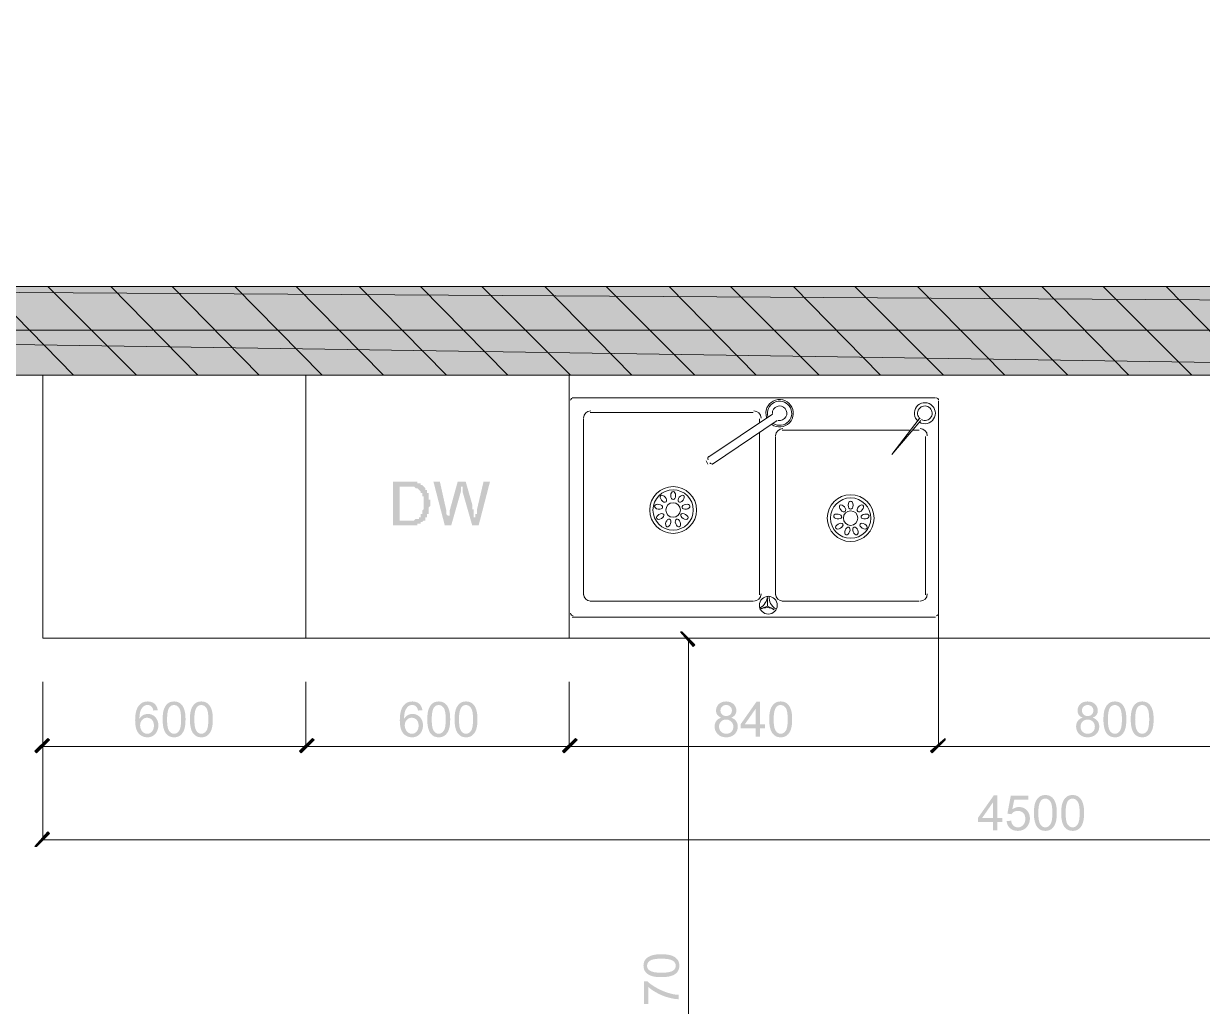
# Model space of a CAD drawing. Header units: inches. Extents: x 23 to 314, y 14 to 225.
# Drawn here: x 81.74 to 118.97, y 150.74 to 181.79 of the extents above; entities that cross this region are included whole.
import ezdxf

# ---------------------------------------------------------------- set-up
doc = ezdxf.new("R2010")
doc.units = ezdxf.units.IN
for name, color, linetype in [('BUYSER', 7, 'Continuous'), ('DIM', 7, 'Continuous'), ('KAHUYQNER', 7, 'Continuous'), ('walls', 7, 'Continuous')]:
    doc.layers.add(name, color=color, linetype=linetype)

msp = doc.modelspace()

# ---------------------------------------------------------------- hatches: boundary and pattern name
at = {"layer": 'BUYSER', "true_color": 0x939598, "transparency": 33554687}
for points in [[(273.026, 172.103), (51.11, 172.103), (51.11, 173.479), (273.026, 173.479)], [(146.166, 170.676), (51.11, 170.676), (51.11, 172.103), (146.166, 172.103)]]:
    msp.add_hatch(color=252, dxfattribs=at).paths.add_polyline_path(points, flags=0)
at = {"layer": 'DIM', "true_color": 0x6ec1dd, "transparency": 33554687}
for points in [[(102.486, 162.572), (102.537, 162.572), (102.945, 162.164), (102.894, 162.113)], [(82.15, 158.75), (82.099, 158.801), (82.507, 159.208), (82.557, 159.157)], [(90.865, 159.208), (90.916, 159.157), (90.509, 158.75), (90.458, 158.801)], [(90.509, 158.75), (90.458, 158.801), (90.865, 159.208), (90.916, 159.157)], [(99.173, 159.208), (99.224, 159.157), (98.816, 158.75), (98.765, 158.801)], [(98.816, 158.75), (98.765, 158.801), (99.173, 159.208), (99.224, 159.157)], [(110.845, 159.208), (110.845, 159.157), (110.437, 158.75), (110.386, 158.801)], [(110.437, 158.75), (110.386, 158.801), (110.845, 159.208), (110.845, 159.157)], [(82.15, 155.793), (82.099, 155.793), (82.507, 156.252), (82.557, 156.201)]]:
    msp.add_hatch(color=133, dxfattribs=at).paths.add_polyline_path(points, flags=0)
h = msp.add_hatch(color=133, dxfattribs=at)
edge = h.paths.add_edge_path(flags=0)
edge.add_spline(control_points=[(85.979, 160.097), (85.979, 160.097), (85.843, 160.086), (85.843, 160.086), (85.831, 160.14), (85.814, 160.179), (85.792, 160.203), (85.756, 160.242), (85.71, 160.261), (85.656, 160.261), (85.613, 160.261), (85.575, 160.249), (85.542, 160.225), (85.5, 160.194), (85.466, 160.148), (85.44, 160.088), (85.428, 160.059), (85.419, 160.022), (85.412, 159.977), (85.405, 159.933), (85.402, 159.884), (85.402, 159.831), (85.434, 159.881), (85.474, 159.918), (85.522, 159.943), (85.569, 159.967), (85.618, 159.979), (85.671, 159.979), (85.762, 159.979), (85.839, 159.945), (85.903, 159.878), (85.967, 159.811), (85.999, 159.725), (85.999, 159.619), (85.999, 159.55), (85.984, 159.486), (85.954, 159.426), (85.924, 159.366), (85.883, 159.32), (85.83, 159.288), (85.778, 159.256), (85.718, 159.24), (85.651, 159.24), (85.538, 159.24), (85.446, 159.282), (85.374, 159.366), (85.302, 159.449), (85.266, 159.587), (85.266, 159.778), (85.266, 159.993), (85.306, 160.149), (85.385, 160.246), (85.454, 160.331), (85.547, 160.373), (85.664, 160.373), (85.751, 160.373), (85.823, 160.349), (85.879, 160.3), (85.934, 160.251), (85.968, 160.184), (85.979, 160.097)], knot_values=[0, 0, 0, 0, 1, 1, 1, 2, 2, 2, 3, 3, 3, 4, 4, 4, 5, 5, 5, 6, 6, 6, 7, 7, 7, 8, 8, 8, 9, 9, 9, 10, 10, 10, 11, 11, 11, 12, 12, 12, 13, 13, 13, 14, 14, 14, 15, 15, 15, 16, 16, 16, 17, 17, 17, 18, 18, 18, 19, 19, 19, 20, 20, 20, 20], degree=3, periodic=1)
edge = h.paths.add_edge_path(flags=0)
edge.add_spline(control_points=[(85.423, 159.619), (85.423, 159.572), (85.433, 159.528), (85.452, 159.485), (85.472, 159.443), (85.5, 159.41), (85.536, 159.387), (85.572, 159.364), (85.61, 159.352), (85.649, 159.352), (85.707, 159.352), (85.756, 159.376), (85.797, 159.422), (85.839, 159.469), (85.859, 159.532), (85.859, 159.611), (85.859, 159.687), (85.839, 159.747), (85.798, 159.792), (85.757, 159.836), (85.705, 159.859), (85.644, 159.859), (85.582, 159.859), (85.53, 159.836), (85.487, 159.792), (85.444, 159.748), (85.423, 159.69), (85.423, 159.619)], knot_values=[0, 0, 0, 0, 1, 1, 1, 2, 2, 2, 3, 3, 3, 4, 4, 4, 5, 5, 5, 6, 6, 6, 7, 7, 7, 8, 8, 8, 9, 9, 9, 9], degree=3, periodic=1)
h = msp.add_hatch(color=133, dxfattribs=at)
edge = h.paths.add_edge_path(flags=0)
edge.add_spline(control_points=[(86.134, 159.806), (86.134, 159.871), (86.137, 159.93), (86.144, 159.983), (86.15, 160.036), (86.16, 160.083), (86.174, 160.123), (86.201, 160.202), (86.241, 160.264), (86.295, 160.308), (86.348, 160.351), (86.415, 160.373), (86.496, 160.373), (86.555, 160.373), (86.607, 160.361), (86.652, 160.337), (86.697, 160.313), (86.734, 160.279), (86.763, 160.234), (86.792, 160.189), (86.815, 160.134), (86.832, 160.069), (86.849, 160.004), (86.857, 159.916), (86.857, 159.806), (86.857, 159.675), (86.844, 159.57), (86.818, 159.491), (86.791, 159.412), (86.751, 159.351), (86.697, 159.307), (86.644, 159.262), (86.576, 159.24), (86.496, 159.24), (86.389, 159.24), (86.305, 159.279), (86.244, 159.355), (86.17, 159.448), (86.134, 159.599), (86.134, 159.806)], knot_values=[0, 0, 0, 0, 1, 1, 1, 2, 2, 2, 3, 3, 3, 4, 4, 4, 5, 5, 5, 6, 6, 6, 7, 7, 7, 8, 8, 8, 9, 9, 9, 10, 10, 10, 11, 11, 11, 12, 12, 12, 13, 13, 13, 13], degree=3, periodic=1)
edge = h.paths.add_edge_path(flags=0)
edge.add_spline(control_points=[(86.274, 159.806), (86.274, 159.625), (86.295, 159.504), (86.337, 159.444), (86.38, 159.383), (86.433, 159.352), (86.496, 159.352), (86.557, 159.352), (86.609, 159.383), (86.653, 159.444), (86.696, 159.504), (86.717, 159.625), (86.717, 159.806), (86.717, 159.989), (86.696, 160.11), (86.653, 160.17), (86.611, 160.23), (86.558, 160.26), (86.494, 160.26), (86.432, 160.26), (86.382, 160.234), (86.344, 160.181), (86.297, 160.113), (86.274, 159.989), (86.274, 159.806)], knot_values=[0, 0, 0, 0, 1, 1, 1, 2, 2, 2, 3, 3, 3, 4, 4, 4, 5, 5, 5, 6, 6, 6, 7, 7, 7, 8, 8, 8, 8], degree=3, periodic=1)
h = msp.add_hatch(color=133, dxfattribs=at)
edge = h.paths.add_edge_path(flags=0)
edge.add_spline(control_points=[(86.996, 159.806), (86.996, 159.871), (86.999, 159.93), (87.005, 159.983), (87.012, 160.036), (87.022, 160.083), (87.036, 160.123), (87.063, 160.202), (87.103, 160.264), (87.156, 160.308), (87.21, 160.351), (87.277, 160.373), (87.357, 160.373), (87.416, 160.373), (87.468, 160.361), (87.514, 160.337), (87.559, 160.313), (87.596, 160.279), (87.625, 160.234), (87.654, 160.189), (87.677, 160.134), (87.694, 160.069), (87.711, 160.004), (87.719, 159.916), (87.719, 159.806), (87.719, 159.675), (87.706, 159.57), (87.679, 159.491), (87.653, 159.412), (87.613, 159.351), (87.559, 159.307), (87.505, 159.262), (87.438, 159.24), (87.357, 159.24), (87.25, 159.24), (87.166, 159.279), (87.105, 159.355), (87.032, 159.448), (86.996, 159.599), (86.996, 159.806)], knot_values=[0, 0, 0, 0, 1, 1, 1, 2, 2, 2, 3, 3, 3, 4, 4, 4, 5, 5, 5, 6, 6, 6, 7, 7, 7, 8, 8, 8, 9, 9, 9, 10, 10, 10, 11, 11, 11, 12, 12, 12, 13, 13, 13, 13], degree=3, periodic=1)
edge = h.paths.add_edge_path(flags=0)
edge.add_spline(control_points=[(87.136, 159.806), (87.136, 159.625), (87.157, 159.504), (87.199, 159.444), (87.241, 159.383), (87.294, 159.352), (87.357, 159.352), (87.419, 159.352), (87.471, 159.383), (87.514, 159.444), (87.557, 159.504), (87.579, 159.625), (87.579, 159.806), (87.579, 159.989), (87.558, 160.11), (87.515, 160.17), (87.472, 160.23), (87.419, 160.26), (87.356, 160.26), (87.294, 160.26), (87.244, 160.234), (87.206, 160.181), (87.159, 160.113), (87.136, 159.989), (87.136, 159.806)], knot_values=[0, 0, 0, 0, 1, 1, 1, 2, 2, 2, 3, 3, 3, 4, 4, 4, 5, 5, 5, 6, 6, 6, 7, 7, 7, 8, 8, 8, 8], degree=3, periodic=1)
h = msp.add_hatch(color=133, dxfattribs=at)
edge = h.paths.add_edge_path(flags=0)
edge.add_spline(control_points=[(94.338, 160.097), (94.338, 160.097), (94.202, 160.086), (94.202, 160.086), (94.19, 160.14), (94.173, 160.179), (94.151, 160.203), (94.115, 160.242), (94.069, 160.261), (94.015, 160.261), (93.972, 160.261), (93.934, 160.249), (93.9, 160.225), (93.859, 160.194), (93.825, 160.148), (93.799, 160.088), (93.787, 160.059), (93.777, 160.022), (93.771, 159.977), (93.764, 159.933), (93.76, 159.884), (93.76, 159.831), (93.793, 159.881), (93.833, 159.918), (93.88, 159.943), (93.927, 159.967), (93.977, 159.979), (94.03, 159.979), (94.121, 159.979), (94.198, 159.945), (94.262, 159.878), (94.326, 159.811), (94.357, 159.725), (94.357, 159.619), (94.357, 159.55), (94.343, 159.486), (94.313, 159.426), (94.283, 159.366), (94.242, 159.32), (94.189, 159.288), (94.136, 159.256), (94.077, 159.24), (94.01, 159.24), (93.897, 159.24), (93.805, 159.282), (93.733, 159.366), (93.661, 159.449), (93.625, 159.587), (93.625, 159.778), (93.625, 159.993), (93.665, 160.149), (93.744, 160.246), (93.813, 160.331), (93.906, 160.373), (94.023, 160.373), (94.11, 160.373), (94.182, 160.349), (94.238, 160.3), (94.293, 160.251), (94.327, 160.184), (94.338, 160.097)], knot_values=[0, 0, 0, 0, 1, 1, 1, 2, 2, 2, 3, 3, 3, 4, 4, 4, 5, 5, 5, 6, 6, 6, 7, 7, 7, 8, 8, 8, 9, 9, 9, 10, 10, 10, 11, 11, 11, 12, 12, 12, 13, 13, 13, 14, 14, 14, 15, 15, 15, 16, 16, 16, 17, 17, 17, 18, 18, 18, 19, 19, 19, 20, 20, 20, 20], degree=3, periodic=1)
edge = h.paths.add_edge_path(flags=0)
edge.add_spline(control_points=[(93.782, 159.619), (93.782, 159.572), (93.791, 159.528), (93.811, 159.485), (93.831, 159.443), (93.859, 159.41), (93.895, 159.387), (93.931, 159.364), (93.968, 159.352), (94.008, 159.352), (94.065, 159.352), (94.115, 159.376), (94.156, 159.422), (94.198, 159.469), (94.218, 159.532), (94.218, 159.611), (94.218, 159.687), (94.198, 159.747), (94.157, 159.792), (94.115, 159.836), (94.064, 159.859), (94.003, 159.859), (93.941, 159.859), (93.889, 159.836), (93.846, 159.792), (93.803, 159.748), (93.782, 159.69), (93.782, 159.619)], knot_values=[0, 0, 0, 0, 1, 1, 1, 2, 2, 2, 3, 3, 3, 4, 4, 4, 5, 5, 5, 6, 6, 6, 7, 7, 7, 8, 8, 8, 9, 9, 9, 9], degree=3, periodic=1)
h = msp.add_hatch(color=133, dxfattribs=at)
edge = h.paths.add_edge_path(flags=0)
edge.add_spline(control_points=[(94.493, 159.806), (94.493, 159.871), (94.496, 159.93), (94.503, 159.983), (94.509, 160.036), (94.519, 160.083), (94.533, 160.123), (94.56, 160.202), (94.6, 160.264), (94.653, 160.308), (94.707, 160.351), (94.774, 160.373), (94.854, 160.373), (94.913, 160.373), (94.965, 160.361), (95.011, 160.337), (95.056, 160.313), (95.093, 160.279), (95.122, 160.234), (95.151, 160.189), (95.174, 160.134), (95.191, 160.069), (95.208, 160.004), (95.216, 159.916), (95.216, 159.806), (95.216, 159.675), (95.203, 159.57), (95.176, 159.491), (95.15, 159.412), (95.11, 159.351), (95.056, 159.307), (95.002, 159.262), (94.935, 159.24), (94.854, 159.24), (94.747, 159.24), (94.663, 159.279), (94.602, 159.355), (94.529, 159.448), (94.493, 159.599), (94.493, 159.806)], knot_values=[0, 0, 0, 0, 1, 1, 1, 2, 2, 2, 3, 3, 3, 4, 4, 4, 5, 5, 5, 6, 6, 6, 7, 7, 7, 8, 8, 8, 9, 9, 9, 10, 10, 10, 11, 11, 11, 12, 12, 12, 13, 13, 13, 13], degree=3, periodic=1)
edge = h.paths.add_edge_path(flags=0)
edge.add_spline(control_points=[(94.633, 159.806), (94.633, 159.625), (94.654, 159.504), (94.696, 159.444), (94.739, 159.383), (94.791, 159.352), (94.854, 159.352), (94.916, 159.352), (94.968, 159.383), (95.011, 159.444), (95.055, 159.504), (95.076, 159.625), (95.076, 159.806), (95.076, 159.989), (95.055, 160.11), (95.012, 160.17), (94.97, 160.23), (94.916, 160.26), (94.853, 160.26), (94.791, 160.26), (94.741, 160.234), (94.703, 160.181), (94.656, 160.113), (94.633, 159.989), (94.633, 159.806)], knot_values=[0, 0, 0, 0, 1, 1, 1, 2, 2, 2, 3, 3, 3, 4, 4, 4, 5, 5, 5, 6, 6, 6, 7, 7, 7, 8, 8, 8, 8], degree=3, periodic=1)
h = msp.add_hatch(color=133, dxfattribs=at)
edge = h.paths.add_edge_path(flags=0)
edge.add_spline(control_points=[(95.354, 159.806), (95.354, 159.871), (95.358, 159.93), (95.364, 159.983), (95.371, 160.036), (95.381, 160.083), (95.394, 160.123), (95.422, 160.202), (95.462, 160.264), (95.515, 160.308), (95.568, 160.351), (95.635, 160.373), (95.716, 160.373), (95.775, 160.373), (95.827, 160.361), (95.872, 160.337), (95.917, 160.313), (95.955, 160.279), (95.984, 160.234), (96.013, 160.189), (96.036, 160.134), (96.052, 160.069), (96.069, 160.004), (96.078, 159.916), (96.078, 159.806), (96.078, 159.675), (96.065, 159.57), (96.038, 159.491), (96.012, 159.412), (95.971, 159.351), (95.918, 159.307), (95.864, 159.262), (95.797, 159.24), (95.716, 159.24), (95.609, 159.24), (95.525, 159.279), (95.464, 159.355), (95.391, 159.448), (95.354, 159.599), (95.354, 159.806)], knot_values=[0, 0, 0, 0, 1, 1, 1, 2, 2, 2, 3, 3, 3, 4, 4, 4, 5, 5, 5, 6, 6, 6, 7, 7, 7, 8, 8, 8, 9, 9, 9, 10, 10, 10, 11, 11, 11, 12, 12, 12, 13, 13, 13, 13], degree=3, periodic=1)
edge = h.paths.add_edge_path(flags=0)
edge.add_spline(control_points=[(95.494, 159.806), (95.494, 159.625), (95.516, 159.504), (95.558, 159.444), (95.6, 159.383), (95.653, 159.352), (95.716, 159.352), (95.778, 159.352), (95.83, 159.383), (95.873, 159.444), (95.916, 159.504), (95.938, 159.625), (95.938, 159.806), (95.938, 159.989), (95.916, 160.11), (95.874, 160.17), (95.831, 160.23), (95.778, 160.26), (95.715, 160.26), (95.653, 160.26), (95.603, 160.234), (95.565, 160.181), (95.518, 160.113), (95.494, 159.989), (95.494, 159.806)], knot_values=[0, 0, 0, 0, 1, 1, 1, 2, 2, 2, 3, 3, 3, 4, 4, 4, 5, 5, 5, 6, 6, 6, 7, 7, 7, 8, 8, 8, 8], degree=3, periodic=1)
h = msp.add_hatch(color=133, dxfattribs=at)
edge = h.paths.add_edge_path(flags=0)
edge.add_spline(control_points=[(103.779, 159.861), (103.724, 159.881), (103.682, 159.91), (103.655, 159.949), (103.627, 159.987), (103.613, 160.033), (103.613, 160.087), (103.613, 160.167), (103.642, 160.234), (103.7, 160.29), (103.758, 160.345), (103.835, 160.373), (103.932, 160.373), (104.029, 160.373), (104.107, 160.345), (104.166, 160.289), (104.225, 160.233), (104.254, 160.164), (104.254, 160.083), (104.254, 160.032), (104.241, 159.988), (104.214, 159.95), (104.187, 159.912), (104.146, 159.882), (104.09, 159.861), (104.159, 159.839), (104.21, 159.803), (104.246, 159.754), (104.282, 159.704), (104.299, 159.645), (104.299, 159.576), (104.299, 159.482), (104.266, 159.402), (104.199, 159.338), (104.132, 159.273), (104.043, 159.24), (103.934, 159.24), (103.825, 159.24), (103.737, 159.273), (103.669, 159.338), (103.602, 159.403), (103.568, 159.484), (103.568, 159.58), (103.568, 159.651), (103.586, 159.711), (103.623, 159.76), (103.659, 159.809), (103.711, 159.843), (103.779, 159.861)], knot_values=[0, 0, 0, 0, 1, 1, 1, 2, 2, 2, 3, 3, 3, 4, 4, 4, 5, 5, 5, 6, 6, 6, 7, 7, 7, 8, 8, 8, 9, 9, 9, 10, 10, 10, 11, 11, 11, 12, 12, 12, 13, 13, 13, 14, 14, 14, 15, 15, 15, 16, 16, 16, 16], degree=3, periodic=1)
edge = h.paths.add_edge_path(flags=0)
edge.add_spline(control_points=[(103.752, 160.092), (103.752, 160.04), (103.769, 159.997), (103.803, 159.963), (103.836, 159.93), (103.88, 159.913), (103.935, 159.913), (103.987, 159.913), (104.03, 159.93), (104.064, 159.963), (104.097, 159.996), (104.114, 160.037), (104.114, 160.084), (104.114, 160.134), (104.097, 160.175), (104.062, 160.21), (104.028, 160.244), (103.985, 160.261), (103.933, 160.261), (103.882, 160.261), (103.839, 160.245), (103.804, 160.211), (103.769, 160.178), (103.752, 160.138), (103.752, 160.092)], knot_values=[0, 0, 0, 0, 1, 1, 1, 2, 2, 2, 3, 3, 3, 4, 4, 4, 5, 5, 5, 6, 6, 6, 7, 7, 7, 8, 8, 8, 8], degree=3, periodic=1)
edge = h.paths.add_edge_path(flags=0)
edge.add_spline(control_points=[(103.708, 159.579), (103.708, 159.542), (103.717, 159.504), (103.736, 159.467), (103.754, 159.431), (103.781, 159.402), (103.818, 159.382), (103.854, 159.362), (103.893, 159.352), (103.935, 159.352), (104.001, 159.352), (104.055, 159.373), (104.097, 159.415), (104.139, 159.457), (104.16, 159.51), (104.16, 159.575), (104.16, 159.639), (104.138, 159.693), (104.094, 159.737), (104.05, 159.78), (103.996, 159.802), (103.931, 159.802), (103.868, 159.802), (103.815, 159.781), (103.772, 159.738), (103.73, 159.695), (103.708, 159.642), (103.708, 159.579)], knot_values=[0, 0, 0, 0, 1, 1, 1, 2, 2, 2, 3, 3, 3, 4, 4, 4, 5, 5, 5, 6, 6, 6, 7, 7, 7, 8, 8, 8, 9, 9, 9, 9], degree=3, periodic=1)
h = msp.add_hatch(color=133, dxfattribs=at)
h.paths.add_polyline_path([(104.868, 159.259), (104.868, 159.525), (104.387, 159.525), (104.387, 159.65), (104.893, 160.369), (105.004, 160.369), (105.004, 159.65), (105.154, 159.65), (105.154, 159.525), (105.004, 159.525), (105.004, 159.259)], flags=0)
h.paths.add_polyline_path([(104.868, 159.65), (104.868, 160.15), (104.521, 159.65)], flags=0)
h = msp.add_hatch(color=133, dxfattribs=at)
edge = h.paths.add_edge_path(flags=0)
edge.add_spline(control_points=[(105.293, 159.806), (105.293, 159.871), (105.296, 159.93), (105.303, 159.983), (105.31, 160.036), (105.32, 160.083), (105.333, 160.123), (105.361, 160.202), (105.401, 160.264), (105.454, 160.308), (105.507, 160.351), (105.574, 160.373), (105.655, 160.373), (105.714, 160.373), (105.766, 160.361), (105.811, 160.337), (105.856, 160.313), (105.893, 160.279), (105.922, 160.234), (105.951, 160.189), (105.974, 160.134), (105.991, 160.069), (106.008, 160.004), (106.017, 159.916), (106.017, 159.806), (106.017, 159.675), (106.003, 159.57), (105.977, 159.491), (105.95, 159.412), (105.91, 159.351), (105.857, 159.307), (105.803, 159.262), (105.736, 159.24), (105.655, 159.24), (105.548, 159.24), (105.464, 159.279), (105.403, 159.355), (105.33, 159.448), (105.293, 159.599), (105.293, 159.806)], knot_values=[0, 0, 0, 0, 1, 1, 1, 2, 2, 2, 3, 3, 3, 4, 4, 4, 5, 5, 5, 6, 6, 6, 7, 7, 7, 8, 8, 8, 9, 9, 9, 10, 10, 10, 11, 11, 11, 12, 12, 12, 13, 13, 13, 13], degree=3, periodic=1)
edge = h.paths.add_edge_path(flags=0)
edge.add_spline(control_points=[(105.433, 159.806), (105.433, 159.625), (105.454, 159.504), (105.497, 159.444), (105.539, 159.383), (105.592, 159.352), (105.655, 159.352), (105.716, 159.352), (105.769, 159.383), (105.812, 159.444), (105.855, 159.504), (105.877, 159.625), (105.877, 159.806), (105.877, 159.989), (105.855, 160.11), (105.813, 160.17), (105.77, 160.23), (105.717, 160.26), (105.653, 160.26), (105.591, 160.26), (105.541, 160.234), (105.504, 160.181), (105.457, 160.113), (105.433, 159.989), (105.433, 159.806)], knot_values=[0, 0, 0, 0, 1, 1, 1, 2, 2, 2, 3, 3, 3, 4, 4, 4, 5, 5, 5, 6, 6, 6, 7, 7, 7, 8, 8, 8, 8], degree=3, periodic=1)
h = msp.add_hatch(color=133, dxfattribs=at)
edge = h.paths.add_edge_path(flags=0)
edge.add_spline(control_points=[(115.196, 159.861), (115.141, 159.881), (115.099, 159.91), (115.071, 159.949), (115.044, 159.987), (115.03, 160.033), (115.03, 160.087), (115.03, 160.167), (115.059, 160.234), (115.117, 160.29), (115.175, 160.345), (115.252, 160.373), (115.348, 160.373), (115.446, 160.373), (115.524, 160.345), (115.583, 160.289), (115.641, 160.233), (115.671, 160.164), (115.671, 160.083), (115.671, 160.032), (115.657, 159.988), (115.631, 159.95), (115.604, 159.912), (115.563, 159.882), (115.507, 159.861), (115.575, 159.839), (115.627, 159.803), (115.663, 159.754), (115.698, 159.704), (115.716, 159.645), (115.716, 159.576), (115.716, 159.482), (115.683, 159.402), (115.616, 159.338), (115.548, 159.273), (115.46, 159.24), (115.351, 159.24), (115.242, 159.24), (115.154, 159.273), (115.086, 159.338), (115.019, 159.403), (114.985, 159.484), (114.985, 159.58), (114.985, 159.651), (115.003, 159.711), (115.04, 159.76), (115.076, 159.809), (115.128, 159.843), (115.196, 159.861)], knot_values=[0, 0, 0, 0, 1, 1, 1, 2, 2, 2, 3, 3, 3, 4, 4, 4, 5, 5, 5, 6, 6, 6, 7, 7, 7, 8, 8, 8, 9, 9, 9, 10, 10, 10, 11, 11, 11, 12, 12, 12, 13, 13, 13, 14, 14, 14, 15, 15, 15, 16, 16, 16, 16], degree=3, periodic=1)
edge = h.paths.add_edge_path(flags=0)
edge.add_spline(control_points=[(115.169, 160.092), (115.169, 160.04), (115.186, 159.997), (115.219, 159.963), (115.253, 159.93), (115.297, 159.913), (115.351, 159.913), (115.404, 159.913), (115.447, 159.93), (115.481, 159.963), (115.514, 159.996), (115.531, 160.037), (115.531, 160.084), (115.531, 160.134), (115.514, 160.175), (115.479, 160.21), (115.444, 160.244), (115.401, 160.261), (115.35, 160.261), (115.299, 160.261), (115.256, 160.245), (115.221, 160.211), (115.186, 160.178), (115.169, 160.138), (115.169, 160.092)], knot_values=[0, 0, 0, 0, 1, 1, 1, 2, 2, 2, 3, 3, 3, 4, 4, 4, 5, 5, 5, 6, 6, 6, 7, 7, 7, 8, 8, 8, 8], degree=3, periodic=1)
edge = h.paths.add_edge_path(flags=0)
edge.add_spline(control_points=[(115.125, 159.579), (115.125, 159.542), (115.134, 159.504), (115.152, 159.467), (115.171, 159.431), (115.198, 159.402), (115.235, 159.382), (115.271, 159.362), (115.31, 159.352), (115.352, 159.352), (115.418, 159.352), (115.472, 159.373), (115.514, 159.415), (115.556, 159.457), (115.577, 159.51), (115.577, 159.575), (115.577, 159.639), (115.555, 159.693), (115.511, 159.737), (115.467, 159.78), (115.413, 159.802), (115.348, 159.802), (115.285, 159.802), (115.232, 159.781), (115.189, 159.738), (115.147, 159.695), (115.125, 159.642), (115.125, 159.579)], knot_values=[0, 0, 0, 0, 1, 1, 1, 2, 2, 2, 3, 3, 3, 4, 4, 4, 5, 5, 5, 6, 6, 6, 7, 7, 7, 8, 8, 8, 9, 9, 9, 9], degree=3, periodic=1)
h = msp.add_hatch(color=133, dxfattribs=at)
edge = h.paths.add_edge_path(flags=0)
edge.add_spline(control_points=[(115.848, 159.806), (115.848, 159.871), (115.852, 159.93), (115.858, 159.983), (115.865, 160.036), (115.875, 160.083), (115.889, 160.123), (115.916, 160.202), (115.956, 160.264), (116.009, 160.308), (116.062, 160.351), (116.129, 160.373), (116.21, 160.373), (116.269, 160.373), (116.321, 160.361), (116.366, 160.337), (116.412, 160.313), (116.449, 160.279), (116.478, 160.234), (116.507, 160.189), (116.53, 160.134), (116.547, 160.069), (116.563, 160.004), (116.572, 159.916), (116.572, 159.806), (116.572, 159.675), (116.559, 159.57), (116.532, 159.491), (116.506, 159.412), (116.466, 159.351), (116.412, 159.307), (116.358, 159.262), (116.291, 159.24), (116.21, 159.24), (116.103, 159.24), (116.019, 159.279), (115.958, 159.355), (115.885, 159.448), (115.848, 159.599), (115.848, 159.806)], knot_values=[0, 0, 0, 0, 1, 1, 1, 2, 2, 2, 3, 3, 3, 4, 4, 4, 5, 5, 5, 6, 6, 6, 7, 7, 7, 8, 8, 8, 9, 9, 9, 10, 10, 10, 11, 11, 11, 12, 12, 12, 13, 13, 13, 13], degree=3, periodic=1)
edge = h.paths.add_edge_path(flags=0)
edge.add_spline(control_points=[(115.988, 159.806), (115.988, 159.625), (116.01, 159.504), (116.052, 159.444), (116.094, 159.383), (116.147, 159.352), (116.21, 159.352), (116.272, 159.352), (116.324, 159.383), (116.367, 159.444), (116.41, 159.504), (116.432, 159.625), (116.432, 159.806), (116.432, 159.989), (116.411, 160.11), (116.368, 160.17), (116.325, 160.23), (116.272, 160.26), (116.209, 160.26), (116.147, 160.26), (116.097, 160.234), (116.059, 160.181), (116.012, 160.113), (115.988, 159.989), (115.988, 159.806)], knot_values=[0, 0, 0, 0, 1, 1, 1, 2, 2, 2, 3, 3, 3, 4, 4, 4, 5, 5, 5, 6, 6, 6, 7, 7, 7, 8, 8, 8, 8], degree=3, periodic=1)
h = msp.add_hatch(color=133, dxfattribs=at)
edge = h.paths.add_edge_path(flags=0)
edge.add_spline(control_points=[(116.71, 159.806), (116.71, 159.871), (116.713, 159.93), (116.72, 159.983), (116.727, 160.036), (116.737, 160.083), (116.75, 160.123), (116.777, 160.202), (116.818, 160.264), (116.871, 160.308), (116.924, 160.351), (116.991, 160.373), (117.072, 160.373), (117.131, 160.373), (117.183, 160.361), (117.228, 160.337), (117.273, 160.313), (117.31, 160.279), (117.339, 160.234), (117.368, 160.189), (117.391, 160.134), (117.408, 160.069), (117.425, 160.004), (117.434, 159.916), (117.434, 159.806), (117.434, 159.675), (117.42, 159.57), (117.394, 159.491), (117.367, 159.412), (117.327, 159.351), (117.274, 159.307), (117.22, 159.262), (117.153, 159.24), (117.072, 159.24), (116.965, 159.24), (116.881, 159.279), (116.82, 159.355), (116.747, 159.448), (116.71, 159.599), (116.71, 159.806)], knot_values=[0, 0, 0, 0, 1, 1, 1, 2, 2, 2, 3, 3, 3, 4, 4, 4, 5, 5, 5, 6, 6, 6, 7, 7, 7, 8, 8, 8, 9, 9, 9, 10, 10, 10, 11, 11, 11, 12, 12, 12, 13, 13, 13, 13], degree=3, periodic=1)
edge = h.paths.add_edge_path(flags=0)
edge.add_spline(control_points=[(116.85, 159.806), (116.85, 159.625), (116.871, 159.504), (116.914, 159.444), (116.956, 159.383), (117.009, 159.352), (117.072, 159.352), (117.133, 159.352), (117.186, 159.383), (117.229, 159.444), (117.272, 159.504), (117.294, 159.625), (117.294, 159.806), (117.294, 159.989), (117.272, 160.11), (117.23, 160.17), (117.187, 160.23), (117.134, 160.26), (117.07, 160.26), (117.008, 160.26), (116.958, 160.234), (116.92, 160.181), (116.874, 160.113), (116.85, 159.989), (116.85, 159.806)], knot_values=[0, 0, 0, 0, 1, 1, 1, 2, 2, 2, 3, 3, 3, 4, 4, 4, 5, 5, 5, 6, 6, 6, 7, 7, 7, 8, 8, 8, 8], degree=3, periodic=1)
h = msp.add_hatch(color=133, dxfattribs=at)
h.paths.add_polyline_path([(112.365, 156.303), (112.365, 156.569), (111.884, 156.569), (111.884, 156.694), (112.39, 157.412), (112.501, 157.412), (112.501, 156.694), (112.651, 156.694), (112.651, 156.569), (112.501, 156.569), (112.501, 156.303)], flags=0)
h.paths.add_polyline_path([(112.365, 156.694), (112.365, 157.194), (112.018, 156.694)], flags=0)
h = msp.add_hatch(color=133, dxfattribs=at)
edge = h.paths.add_edge_path(flags=0)
edge.add_spline(control_points=[(112.79, 156.594), (112.79, 156.594), (112.933, 156.606), (112.933, 156.606), (112.944, 156.536), (112.969, 156.484), (113.007, 156.449), (113.046, 156.414), (113.092, 156.396), (113.147, 156.396), (113.212, 156.396), (113.267, 156.421), (113.313, 156.47), (113.359, 156.52), (113.381, 156.585), (113.381, 156.667), (113.381, 156.744), (113.36, 156.805), (113.316, 156.851), (113.272, 156.896), (113.215, 156.918), (113.144, 156.918), (113.101, 156.918), (113.061, 156.908), (113.027, 156.889), (112.992, 156.869), (112.964, 156.843), (112.942, 156.811), (112.942, 156.811), (112.815, 156.828), (112.815, 156.828), (112.815, 156.828), (112.922, 157.397), (112.922, 157.397), (112.922, 157.397), (113.474, 157.397), (113.474, 157.397), (113.474, 157.397), (113.474, 157.267), (113.474, 157.267), (113.474, 157.267), (113.031, 157.267), (113.031, 157.267), (113.031, 157.267), (112.971, 156.969), (112.971, 156.969), (113.038, 157.015), (113.108, 157.039), (113.18, 157.039), (113.277, 157.039), (113.359, 157.005), (113.426, 156.938), (113.493, 156.872), (113.526, 156.785), (113.526, 156.679), (113.526, 156.579), (113.497, 156.493), (113.438, 156.419), (113.366, 156.329), (113.269, 156.284), (113.147, 156.284), (113.046, 156.284), (112.963, 156.312), (112.9, 156.369), (112.836, 156.425), (112.799, 156.5), (112.79, 156.594)], knot_values=[0, 0, 0, 0, 1, 1, 1, 2, 2, 2, 3, 3, 3, 4, 4, 4, 5, 5, 5, 6, 6, 6, 7, 7, 7, 8, 8, 8, 9, 9, 9, 10, 10, 10, 11, 11, 11, 12, 12, 12, 13, 13, 13, 14, 14, 14, 15, 15, 15, 16, 16, 16, 17, 17, 17, 18, 18, 18, 19, 19, 19, 20, 20, 20, 21, 21, 21, 22, 22, 22, 22], degree=3, periodic=1)
h = msp.add_hatch(color=133, dxfattribs=at)
edge = h.paths.add_edge_path(flags=0)
edge.add_spline(control_points=[(113.652, 156.85), (113.652, 156.915), (113.655, 156.974), (113.662, 157.027), (113.668, 157.08), (113.678, 157.127), (113.692, 157.167), (113.719, 157.246), (113.76, 157.308), (113.813, 157.352), (113.866, 157.395), (113.933, 157.417), (114.014, 157.417), (114.073, 157.417), (114.125, 157.405), (114.17, 157.381), (114.215, 157.357), (114.252, 157.323), (114.281, 157.278), (114.31, 157.233), (114.333, 157.178), (114.35, 157.113), (114.367, 157.048), (114.375, 156.96), (114.375, 156.85), (114.375, 156.719), (114.362, 156.613), (114.336, 156.535), (114.309, 156.456), (114.269, 156.395), (114.215, 156.35), (114.162, 156.306), (114.094, 156.284), (114.014, 156.284), (113.907, 156.284), (113.823, 156.323), (113.762, 156.399), (113.689, 156.492), (113.652, 156.642), (113.652, 156.85)], knot_values=[0, 0, 0, 0, 1, 1, 1, 2, 2, 2, 3, 3, 3, 4, 4, 4, 5, 5, 5, 6, 6, 6, 7, 7, 7, 8, 8, 8, 9, 9, 9, 10, 10, 10, 11, 11, 11, 12, 12, 12, 13, 13, 13, 13], degree=3, periodic=1)
edge = h.paths.add_edge_path(flags=0)
edge.add_spline(control_points=[(113.792, 156.85), (113.792, 156.669), (113.813, 156.548), (113.856, 156.487), (113.898, 156.427), (113.951, 156.396), (114.014, 156.396), (114.075, 156.396), (114.128, 156.427), (114.171, 156.487), (114.214, 156.548), (114.235, 156.669), (114.235, 156.85), (114.235, 157.033), (114.214, 157.154), (114.172, 157.214), (114.129, 157.274), (114.076, 157.304), (114.012, 157.304), (113.95, 157.304), (113.9, 157.278), (113.862, 157.225), (113.815, 157.157), (113.792, 157.032), (113.792, 156.85)], knot_values=[0, 0, 0, 0, 1, 1, 1, 2, 2, 2, 3, 3, 3, 4, 4, 4, 5, 5, 5, 6, 6, 6, 7, 7, 7, 8, 8, 8, 8], degree=3, periodic=1)
h = msp.add_hatch(color=133, dxfattribs=at)
edge = h.paths.add_edge_path(flags=0)
edge.add_spline(control_points=[(114.514, 156.85), (114.514, 156.915), (114.517, 156.974), (114.524, 157.027), (114.53, 157.08), (114.54, 157.127), (114.554, 157.167), (114.581, 157.246), (114.621, 157.308), (114.674, 157.352), (114.728, 157.395), (114.795, 157.417), (114.875, 157.417), (114.934, 157.417), (114.987, 157.405), (115.032, 157.381), (115.077, 157.357), (115.114, 157.323), (115.143, 157.278), (115.172, 157.233), (115.195, 157.178), (115.212, 157.113), (115.229, 157.048), (115.237, 156.96), (115.237, 156.85), (115.237, 156.719), (115.224, 156.613), (115.197, 156.535), (115.171, 156.456), (115.131, 156.395), (115.077, 156.35), (115.023, 156.306), (114.956, 156.284), (114.875, 156.284), (114.768, 156.284), (114.684, 156.323), (114.623, 156.399), (114.55, 156.492), (114.514, 156.642), (114.514, 156.85)], knot_values=[0, 0, 0, 0, 1, 1, 1, 2, 2, 2, 3, 3, 3, 4, 4, 4, 5, 5, 5, 6, 6, 6, 7, 7, 7, 8, 8, 8, 9, 9, 9, 10, 10, 10, 11, 11, 11, 12, 12, 12, 13, 13, 13, 13], degree=3, periodic=1)
edge = h.paths.add_edge_path(flags=0)
edge.add_spline(control_points=[(114.654, 156.85), (114.654, 156.669), (114.675, 156.548), (114.717, 156.487), (114.76, 156.427), (114.812, 156.396), (114.875, 156.396), (114.937, 156.396), (114.989, 156.427), (115.032, 156.487), (115.076, 156.548), (115.097, 156.669), (115.097, 156.85), (115.097, 157.033), (115.076, 157.154), (115.033, 157.214), (114.991, 157.274), (114.937, 157.304), (114.874, 157.304), (114.812, 157.304), (114.762, 157.278), (114.724, 157.225), (114.677, 157.157), (114.654, 157.032), (114.654, 156.85)], knot_values=[0, 0, 0, 0, 1, 1, 1, 2, 2, 2, 3, 3, 3, 4, 4, 4, 5, 5, 5, 6, 6, 6, 7, 7, 7, 8, 8, 8, 8], degree=3, periodic=1)
h = msp.add_hatch(color=133, dxfattribs=at)
edge = h.paths.add_edge_path(flags=0)
edge.add_spline(control_points=[(101.888, 151.664), (101.823, 151.664), (101.764, 151.667), (101.711, 151.674), (101.658, 151.68), (101.612, 151.69), (101.572, 151.704), (101.492, 151.731), (101.43, 151.772), (101.387, 151.825), (101.343, 151.878), (101.321, 151.945), (101.321, 152.026), (101.321, 152.085), (101.333, 152.137), (101.357, 152.182), (101.381, 152.227), (101.416, 152.264), (101.46, 152.293), (101.505, 152.322), (101.56, 152.345), (101.625, 152.362), (101.691, 152.379), (101.778, 152.387), (101.888, 152.387), (102.02, 152.387), (102.125, 152.374), (102.204, 152.348), (102.282, 152.321), (102.344, 152.281), (102.388, 152.227), (102.432, 152.174), (102.454, 152.106), (102.454, 152.026), (102.454, 151.919), (102.416, 151.835), (102.339, 151.774), (102.246, 151.701), (102.096, 151.664), (101.888, 151.664)], knot_values=[0, 0, 0, 0, 1, 1, 1, 2, 2, 2, 3, 3, 3, 4, 4, 4, 5, 5, 5, 6, 6, 6, 7, 7, 7, 8, 8, 8, 9, 9, 9, 10, 10, 10, 11, 11, 11, 12, 12, 12, 13, 13, 13, 13], degree=3, periodic=1)
edge = h.paths.add_edge_path(flags=0)
edge.add_spline(control_points=[(101.888, 151.804), (102.069, 151.804), (102.19, 151.825), (102.251, 151.868), (102.312, 151.91), (102.342, 151.963), (102.342, 152.026), (102.342, 152.087), (102.312, 152.14), (102.251, 152.183), (102.19, 152.226), (102.069, 152.247), (101.888, 152.247), (101.705, 152.247), (101.584, 152.226), (101.524, 152.183), (101.464, 152.141), (101.434, 152.088), (101.434, 152.024), (101.434, 151.962), (101.46, 151.912), (101.513, 151.874), (101.581, 151.827), (101.706, 151.804), (101.888, 151.804)], knot_values=[0, 0, 0, 0, 1, 1, 1, 2, 2, 2, 3, 3, 3, 4, 4, 4, 5, 5, 5, 6, 6, 6, 7, 7, 7, 8, 8, 8, 8], degree=3, periodic=1)
h = msp.add_hatch(color=133, dxfattribs=at)
edge = h.paths.add_edge_path(flags=0)
edge.add_spline(control_points=[(101.471, 150.811), (101.471, 150.811), (101.34, 150.811), (101.34, 150.811), (101.34, 150.811), (101.34, 151.53), (101.34, 151.53), (101.34, 151.53), (101.446, 151.53), (101.446, 151.53), (101.52, 151.46), (101.62, 151.39), (101.746, 151.319), (101.868, 151.251), (101.997, 151.198), (102.13, 151.159), (102.185, 151.143), (102.233, 151.13), (102.275, 151.122), (102.331, 151.112), (102.384, 151.107), (102.435, 151.107), (102.435, 151.107), (102.435, 150.967), (102.435, 150.967), (102.352, 150.967), (102.246, 150.984), (102.119, 151.018), (101.996, 151.05), (101.877, 151.097), (101.761, 151.159), (101.646, 151.22), (101.549, 151.286), (101.471, 151.355), (101.471, 151.355), (101.471, 150.811), (101.471, 150.811)], knot_values=[0, 0, 0, 0, 1, 1, 1, 2, 2, 2, 3, 3, 3, 4, 4, 4, 5, 5, 5, 6, 6, 6, 7, 7, 7, 8, 8, 8, 9, 9, 9, 10, 10, 10, 11, 11, 11, 12, 12, 12, 12], degree=3, periodic=1)
at = {"layer": 'KAHUYQNER', "true_color": 0x939598, "transparency": 33554687}
h = msp.add_hatch(color=252, dxfattribs=at)
h.paths.add_polyline_path([(93.414, 167.312), (94.178, 167.312), (94.178, 167.261), (94.28, 167.261), (94.28, 167.21), (94.331, 167.21), (94.433, 167.108), (94.433, 167.057), (94.484, 167.057), (94.484, 166.955), (94.535, 166.955), (94.535, 166.752), (94.586, 166.752), (94.586, 166.548), (94.535, 166.497), (94.535, 166.293), (94.484, 166.293), (94.484, 166.191), (94.433, 166.191), (94.433, 166.089), (94.382, 166.089), (94.331, 166.038), (94.28, 166.038), (94.28, 165.987), (94.178, 165.987), (94.178, 165.936), (93.414, 165.936)], flags=0)
h.paths.add_polyline_path([(93.618, 166.089), (94.076, 166.089), (94.127, 166.14), (94.229, 166.14), (94.229, 166.191), (94.28, 166.191), (94.28, 166.293), (94.331, 166.293), (94.331, 166.395), (94.382, 166.446), (94.382, 166.854), (94.331, 166.854), (94.331, 166.955), (94.28, 166.955), (94.28, 167.006), (94.178, 167.108), (94.127, 167.108), (94.076, 167.159), (93.618, 167.159)], flags=0)
msp.add_hatch(color=252, dxfattribs=at).paths.add_polyline_path([(96.013, 166.191), (96.013, 166.293), (96.064, 166.293), (96.064, 166.446), (96.268, 167.312), (96.472, 167.312), (96.115, 165.936), (95.911, 165.936), (95.605, 167.006), (95.605, 167.159), (95.554, 167.159), (95.554, 167.006), (95.249, 165.936), (95.045, 165.936), (94.688, 167.312), (94.892, 167.312), (95.096, 166.395), (95.096, 166.293), (95.147, 166.242), (95.198, 166.242), (95.198, 166.395), (95.452, 167.312), (95.707, 167.312), (95.911, 166.599), (95.911, 166.446), (95.962, 166.446), (95.962, 166.191)], flags=0)

# ---------------------------------------------------------------- linework, layer by layer
at = {"layer": 'BUYSER', "color": 252, "linetype": 'Continuous', "lineweight": 5, "true_color": 0x939598}
for points in [[(273.026, 172.103), (273.026, 173.479), (51.11, 173.479)], [(273.026, 172.103), (51.11, 172.103), (51.11, 173.479)], [(51.11, 173.479), (273.026, 172.103)], [(146.166, 170.676), (146.166, 172.103), (51.11, 172.103)], [(146.166, 170.676), (51.11, 170.676), (51.11, 172.103)], [(51.11, 172.103), (146.166, 170.676)]]:
    msp.add_lwpolyline(points, dxfattribs=at)
at = {"layer": 'BUYSER', "color": 251, "linetype": 'Continuous', "lineweight": 5, "true_color": 0x636466}
for points in [[(83.322, 170.676), (80.57, 173.479)], [(85.31, 170.676), (82.507, 173.479)], [(87.247, 170.676), (84.494, 173.479)], [(89.183, 170.676), (86.431, 173.479)], [(91.171, 170.676), (88.419, 173.479)], [(93.108, 170.676), (90.356, 173.479)], [(95.096, 170.676), (92.343, 173.479)], [(97.033, 170.676), (94.28, 173.479)], [(99.02, 170.676), (96.217, 173.479)], [(100.957, 170.676), (98.205, 173.479)], [(102.945, 170.676), (100.142, 173.479)], [(104.882, 170.676), (102.129, 173.479)], [(106.869, 170.676), (104.066, 173.479)], [(108.806, 170.676), (106.054, 173.479)], [(110.794, 170.676), (107.991, 173.479)], [(112.731, 170.676), (109.978, 173.479)], [(114.719, 170.676), (111.915, 173.479)], [(116.655, 170.676), (113.903, 173.479)], [(118.643, 170.676), (115.84, 173.479)], [(120.58, 170.676), (117.828, 173.479)]]:
    msp.add_lwpolyline(points, dxfattribs=at)
at = {"layer": 'DIM', "color": 133, "linetype": 'Continuous', "lineweight": 5, "true_color": 0x6ec1dd}
for points in [[(110.641, 168.485), (110.641, 158.953), (98.969, 158.953)], [(110.641, 168.485), (110.641, 158.953)], [(121.752, 165.019), (121.752, 158.953), (110.641, 158.953)], [(102.486, 162.572), (102.894, 162.113), (102.945, 162.164)], [(102.486, 162.572), (102.537, 162.572), (102.945, 162.164)], [(102.945, 162.164), (102.486, 162.572)], [(104.117, 162.368), (102.741, 162.368), (102.741, 139.229)], [(82.354, 160.992), (82.354, 155.997)], [(144.739, 160.992), (144.739, 155.997), (82.354, 155.997)], [(82.354, 160.992), (82.354, 158.953)], [(90.661, 160.992), (90.661, 158.953), (82.354, 158.953)], [(90.661, 160.992), (90.661, 158.953)], [(98.969, 160.992), (98.969, 158.953), (90.661, 158.953)], [(98.969, 160.992), (98.969, 158.953)], [(82.15, 158.75), (82.099, 158.801), (82.507, 159.208)], [(82.15, 158.75), (82.557, 159.157), (82.507, 159.208)], [(82.507, 159.208), (82.15, 158.75)], [(90.865, 159.208), (90.458, 158.801), (90.509, 158.75)], [(90.509, 158.75), (90.458, 158.801), (90.865, 159.208)], [(90.865, 159.208), (90.916, 159.157), (90.509, 158.75)], [(90.509, 158.75), (90.865, 159.208)], [(90.509, 158.75), (90.916, 159.157), (90.865, 159.208)], [(90.865, 159.208), (90.509, 158.75)], [(99.173, 159.208), (98.765, 158.801), (98.816, 158.75)], [(98.816, 158.75), (98.765, 158.801), (99.173, 159.208)], [(99.173, 159.208), (99.224, 159.157), (98.816, 158.75)], [(98.816, 158.75), (99.173, 159.208)], [(98.816, 158.75), (99.224, 159.157), (99.173, 159.208)], [(99.173, 159.208), (98.816, 158.75)], [(110.845, 159.208), (110.386, 158.801), (110.437, 158.75)], [(110.437, 158.75), (110.386, 158.801), (110.845, 159.208)], [(110.845, 159.208), (110.845, 159.157), (110.437, 158.75)], [(110.437, 158.75), (110.845, 159.208)], [(110.437, 158.75), (110.845, 159.157), (110.845, 159.208)], [(110.845, 159.208), (110.437, 158.75)], [(82.15, 155.793), (82.099, 155.793), (82.507, 156.252)], [(82.15, 155.793), (82.557, 156.201), (82.507, 156.252)], [(82.507, 156.252), (82.15, 155.793)]]:
    msp.add_lwpolyline(points, dxfattribs=at)
at = {"layer": 'KAHUYQNER', "color": 8, "linetype": 'Continuous', "lineweight": 5, "true_color": 0x767676}
for points in [[(82.354, 170.676), (144.739, 170.676), (144.739, 162.368), (82.354, 162.368), (82.354, 170.676)], [(90.661, 162.368), (90.661, 170.676), (98.969, 170.676), (98.969, 162.368), (90.661, 162.368)]]:
    msp.add_lwpolyline(points, close=True, dxfattribs=at)
for points in [[(98.969, 169.861), (98.969, 163.133)], [(110.539, 169.963), (99.071, 169.963)], [(110.641, 163.133), (110.641, 169.861)], [(104.78, 169.504), (99.632, 169.504)], [(103.353, 168.077), (105.391, 169.453)], [(99.428, 169.3), (99.428, 163.744)], [(105.544, 169.249), (103.505, 167.873)], [(104.984, 169.198), (104.984, 169.3)], [(109.163, 168.179), (110.029, 169.3)], [(110.08, 169.249), (109.163, 168.179)], [(104.984, 163.744), (104.984, 168.892)], [(105.493, 168.739), (105.493, 163.744)], [(109.724, 168.943), (105.697, 168.943)], [(110.029, 168.943), (109.826, 168.943)], [(110.233, 163.744), (110.233, 168.739)], [(103.353, 167.873), (103.302, 167.975)], [(99.632, 163.541), (104.78, 163.541)], [(105.238, 163.388), (105.238, 163.643)], [(105.697, 163.541), (110.029, 163.541)], [(105.238, 163.388), (104.984, 163.286)], [(105.238, 163.388), (105.442, 163.286)], [(99.071, 163.031), (110.539, 163.031)]]:
    msp.add_lwpolyline(points, dxfattribs=at)
for points in [[(99.097, 169.963), (99.055, 169.963), (99.02, 169.928), (99.02, 169.886)], [(110.641, 169.886), (110.641, 169.928), (110.607, 169.963), (110.565, 169.963)], [(99.657, 169.555), (99.531, 169.555), (99.428, 169.452), (99.428, 169.326)], [(105.035, 169.326), (105.035, 169.452), (104.932, 169.555), (104.805, 169.555)], [(105.723, 168.994), (105.596, 168.994), (105.493, 168.892), (105.493, 168.765)], [(110.284, 168.765), (110.284, 168.892), (110.182, 168.994), (110.055, 168.994)], [(103.386, 168.115), (103.351, 168.091), (103.342, 168.044), (103.366, 168.009)], [(103.417, 167.907), (103.44, 167.872), (103.488, 167.862), (103.523, 167.886)], [(99.428, 163.77), (99.428, 163.643), (99.531, 163.541), (99.657, 163.541)], [(104.805, 163.541), (104.932, 163.541), (105.035, 163.643), (105.035, 163.77)], [(105.003, 163.334), (105.141, 163.404), (105.23, 163.543), (105.238, 163.698)], [(105.29, 163.689), (105.282, 163.534), (105.358, 163.387), (105.489, 163.303)], [(105.493, 163.77), (105.493, 163.643), (105.596, 163.541), (105.723, 163.541)], [(110.055, 163.541), (110.182, 163.541), (110.284, 163.643), (110.284, 163.77)], [(99.02, 163.158), (99.02, 163.116), (99.055, 163.082), (99.097, 163.082)], [(105.448, 163.268), (105.317, 163.352), (105.152, 163.36), (105.014, 163.288)], [(110.565, 163.082), (110.607, 163.082), (110.641, 163.116), (110.641, 163.158)]]:
    msp.add_open_spline(points, degree=3, dxfattribs=at)
for points in [[(105.373, 169.123), (105.548, 169.002), (105.784, 169.025), (105.932, 169.177), (106.079, 169.329), (106.095, 169.566), (105.969, 169.737), (105.842, 169.907), (105.611, 169.961), (105.422, 169.864), (105.234, 169.766), (105.143, 169.547), (105.209, 169.345)], [(105.416, 169.155), (105.572, 169.057), (105.776, 169.083), (105.902, 169.219), (106.027, 169.355), (106.037, 169.56), (105.926, 169.708), (105.816, 169.856), (105.615, 169.903), (105.45, 169.82), (105.285, 169.738), (105.202, 169.549), (105.253, 169.372)], [(110.037, 169.194), (110.19, 169.103), (110.388, 169.148), (110.485, 169.297), (110.583, 169.447), (110.545, 169.646), (110.399, 169.749), (110.254, 169.852), (110.053, 169.821), (109.945, 169.68), (109.836, 169.538), (109.86, 169.336), (109.997, 169.223)], [(105.579, 169.253), (105.674, 169.235), (105.77, 169.279), (105.819, 169.363), (105.868, 169.447), (105.858, 169.552), (105.796, 169.627), (105.733, 169.701), (105.631, 169.727), (105.54, 169.693), (105.449, 169.659), (105.39, 169.571), (105.391, 169.474)], [(110.1, 169.276), (110.207, 169.219), (110.341, 169.256), (110.404, 169.36), (110.467, 169.465), (110.437, 169.6), (110.336, 169.669), (110.235, 169.737), (110.098, 169.714), (110.024, 169.616), (109.951, 169.519), (109.967, 169.381), (110.061, 169.302)], [(102.996, 166.42), (102.996, 166.828), (102.665, 167.159), (102.257, 167.159), (101.849, 167.159), (101.518, 166.828), (101.518, 166.42), (101.518, 166.012), (101.849, 165.681), (102.257, 165.681), (102.665, 165.681), (102.996, 166.012), (102.996, 166.42)], [(102.894, 166.42), (102.894, 166.772), (102.609, 167.057), (102.257, 167.057), (101.905, 167.057), (101.62, 166.772), (101.62, 166.42), (101.62, 166.068), (101.905, 165.783), (102.257, 165.783), (102.609, 165.783), (102.894, 166.068), (102.894, 166.42)], [(102.033, 166.679), (102.065, 166.707), (102.055, 166.772), (102.01, 166.826), (101.964, 166.88), (101.901, 166.902), (101.869, 166.875), (101.837, 166.848), (101.847, 166.782), (101.892, 166.728), (101.938, 166.674), (102.001, 166.652), (102.033, 166.679)], [(102.257, 166.752), (102.299, 166.752), (102.333, 166.809), (102.333, 166.879), (102.333, 166.949), (102.299, 167.006), (102.257, 167.006), (102.215, 167.006), (102.18, 166.949), (102.18, 166.879), (102.18, 166.809), (102.215, 166.752), (102.257, 166.752)], [(102.43, 166.679), (102.462, 166.652), (102.525, 166.674), (102.57, 166.728), (102.615, 166.782), (102.626, 166.848), (102.594, 166.875), (102.561, 166.902), (102.498, 166.88), (102.453, 166.826), (102.408, 166.772), (102.397, 166.707), (102.43, 166.679)], [(108.602, 166.165), (108.602, 166.574), (108.271, 166.905), (107.863, 166.905), (107.455, 166.905), (107.124, 166.574), (107.124, 166.165), (107.124, 165.757), (107.455, 165.426), (107.863, 165.426), (108.271, 165.426), (108.602, 165.757), (108.602, 166.165)], [(108.5, 166.165), (108.5, 166.517), (108.215, 166.803), (107.863, 166.803), (107.511, 166.803), (107.226, 166.517), (107.226, 166.165), (107.226, 165.814), (107.511, 165.528), (107.863, 165.528), (108.215, 165.528), (108.5, 165.814), (108.5, 166.165)], [(101.924, 166.5), (101.931, 166.542), (101.881, 166.585), (101.811, 166.598), (101.742, 166.61), (101.68, 166.586), (101.673, 166.544), (101.665, 166.503), (101.715, 166.459), (101.785, 166.447), (101.854, 166.435), (101.916, 166.459), (101.924, 166.5)], [(102.486, 166.42), (102.486, 166.547), (102.383, 166.65), (102.257, 166.65), (102.13, 166.65), (102.027, 166.547), (102.027, 166.42), (102.027, 166.294), (102.13, 166.191), (102.257, 166.191), (102.383, 166.191), (102.486, 166.294), (102.486, 166.42)], [(102.539, 166.5), (102.546, 166.459), (102.608, 166.435), (102.678, 166.447), (102.747, 166.459), (102.797, 166.503), (102.79, 166.544), (102.783, 166.586), (102.721, 166.61), (102.651, 166.598), (102.582, 166.585), (102.532, 166.542), (102.539, 166.5)], [(107.69, 166.374), (107.723, 166.401), (107.712, 166.467), (107.667, 166.52), (107.622, 166.574), (107.559, 166.596), (107.527, 166.569), (107.494, 166.542), (107.505, 166.476), (107.55, 166.422), (107.595, 166.368), (107.658, 166.347), (107.69, 166.374)], [(107.863, 166.446), (107.906, 166.446), (107.94, 166.503), (107.94, 166.573), (107.94, 166.644), (107.906, 166.701), (107.863, 166.701), (107.821, 166.701), (107.787, 166.644), (107.787, 166.573), (107.787, 166.503), (107.821, 166.446), (107.863, 166.446)], [(108.087, 166.374), (108.12, 166.347), (108.182, 166.368), (108.228, 166.422), (108.273, 166.476), (108.283, 166.542), (108.251, 166.569), (108.219, 166.596), (108.156, 166.574), (108.111, 166.52), (108.065, 166.467), (108.055, 166.401), (108.087, 166.374)], [(101.959, 166.28), (101.938, 166.317), (101.872, 166.318), (101.811, 166.283), (101.75, 166.247), (101.718, 166.189), (101.739, 166.153), (101.76, 166.116), (101.826, 166.115), (101.887, 166.15), (101.948, 166.185), (101.98, 166.244), (101.959, 166.28)], [(102.147, 166.132), (102.108, 166.147), (102.056, 166.105), (102.032, 166.039), (102.008, 165.973), (102.021, 165.907), (102.06, 165.893), (102.1, 165.878), (102.152, 165.92), (102.176, 165.986), (102.2, 166.053), (102.187, 166.118), (102.147, 166.132)], [(102.366, 166.132), (102.326, 166.118), (102.314, 166.053), (102.338, 165.986), (102.362, 165.92), (102.414, 165.878), (102.453, 165.893), (102.493, 165.907), (102.506, 165.973), (102.482, 166.039), (102.457, 166.105), (102.406, 166.147), (102.366, 166.132)], [(102.503, 166.28), (102.482, 166.244), (102.514, 166.185), (102.575, 166.15), (102.636, 166.115), (102.703, 166.116), (102.724, 166.153), (102.745, 166.189), (102.713, 166.247), (102.652, 166.283), (102.591, 166.318), (102.524, 166.317), (102.503, 166.28)], [(107.581, 166.194), (107.588, 166.236), (107.538, 166.28), (107.469, 166.292), (107.4, 166.304), (107.337, 166.28), (107.33, 166.239), (107.323, 166.197), (107.373, 166.153), (107.442, 166.141), (107.512, 166.129), (107.574, 166.153), (107.581, 166.194)], [(108.093, 166.165), (108.093, 166.292), (107.99, 166.395), (107.863, 166.395), (107.737, 166.395), (107.634, 166.292), (107.634, 166.165), (107.634, 166.039), (107.737, 165.936), (107.863, 165.936), (107.99, 165.936), (108.093, 166.039), (108.093, 166.165)], [(108.197, 166.194), (108.204, 166.153), (108.266, 166.129), (108.335, 166.141), (108.405, 166.153), (108.455, 166.197), (108.447, 166.239), (108.44, 166.28), (108.378, 166.304), (108.309, 166.292), (108.239, 166.28), (108.189, 166.236), (108.197, 166.194)], [(107.617, 165.974), (107.596, 166.011), (107.529, 166.012), (107.468, 165.977), (107.407, 165.942), (107.375, 165.883), (107.396, 165.847), (107.417, 165.81), (107.484, 165.809), (107.545, 165.844), (107.606, 165.88), (107.638, 165.938), (107.617, 165.974)], [(107.805, 165.877), (107.765, 165.892), (107.714, 165.85), (107.69, 165.784), (107.665, 165.718), (107.678, 165.652), (107.718, 165.638), (107.757, 165.624), (107.809, 165.665), (107.833, 165.732), (107.857, 165.798), (107.845, 165.863), (107.805, 165.877)], [(107.973, 165.877), (107.933, 165.863), (107.92, 165.798), (107.944, 165.732), (107.968, 165.665), (108.02, 165.624), (108.06, 165.638), (108.099, 165.652), (108.112, 165.718), (108.088, 165.784), (108.064, 165.85), (108.012, 165.892), (107.973, 165.877)], [(108.161, 165.974), (108.14, 165.938), (108.172, 165.88), (108.233, 165.844), (108.294, 165.809), (108.36, 165.81), (108.381, 165.847), (108.403, 165.883), (108.37, 165.942), (108.309, 165.977), (108.248, 166.012), (108.182, 166.011), (108.161, 165.974)], [(105.544, 163.413), (105.544, 163.568), (105.419, 163.694), (105.264, 163.694), (105.109, 163.694), (104.984, 163.568), (104.984, 163.413), (104.984, 163.258), (105.109, 163.133), (105.264, 163.133), (105.419, 163.133), (105.544, 163.258), (105.544, 163.413)]]:
    msp.add_open_spline(points, degree=3, knots=[0, 0, 0, 0, 1, 1, 1, 2, 2, 2, 3, 3, 3, 4, 4, 4, 4], dxfattribs=at)
at = {"layer": 'walls', "color": 18, "linetype": 'Continuous', "lineweight": 5, "true_color": 0x000000}
msp.add_lwpolyline([(130.519, 130.819), (144.739, 130.819), (144.739, 170.676), (53.913, 170.676), (53.913, 162.368), (51.11, 162.368), (51.11, 173.479), (270.274, 173.479), (270.274, 181.787), (273.026, 181.787), (273.026, 165.172), (270.274, 165.172), (270.274, 170.676), (218.286, 170.676), (218.286, 168.281), (216.859, 168.281), (216.859, 170.676), (182.914, 170.676), (182.914, 154.06), (200.244, 154.06), (200.244, 152.684), (192.598, 152.684), (192.598, 138.464)], dxfattribs=at)

doc.saveas('drawing.dxf')
